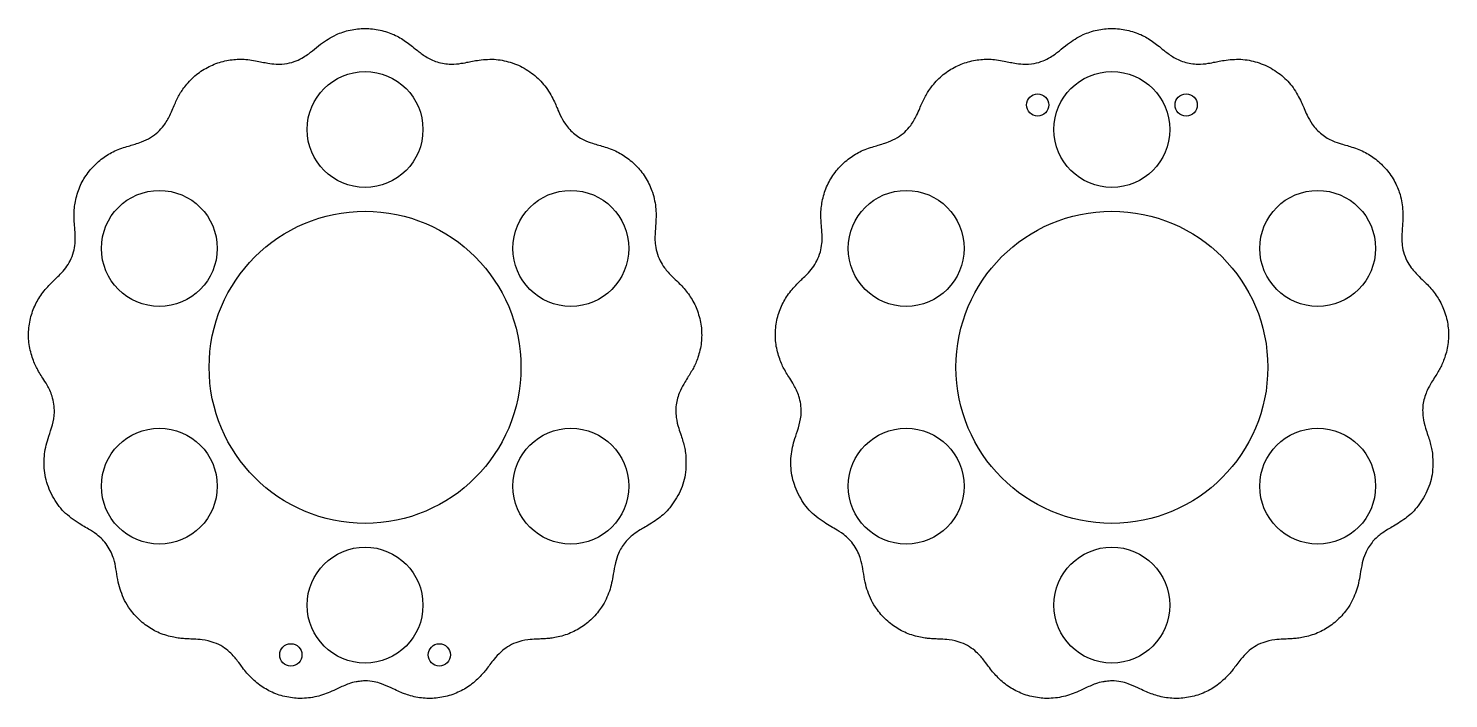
# Model space of a CAD drawing. Extents: x -97 to 94, y -45 to 45.
import ezdxf

# ---------------------------------------------------------------- set-up
doc = ezdxf.new("R2010")
doc.units = 0
doc.layers.add('MODELSKETCH_VISIBLE', color=7, linetype='CONTINUOUS')

msp = doc.modelspace()

# ---------------------------------------------------------------- linework, layer by layer
at = {"layer": 'MODELSKETCH_VISIBLE'}
for centre, radius in [((-51.6, 31.48), 7.8), ((49, 31.48), 7.8), ((39, 34.78), 1.5), ((59, 34.78), 1.5), ((-79.31, 15.48), 7.8), ((-23.88, 15.48), 7.8), ((21.29, 15.48), 7.8), ((76.72, 15.48), 7.8), ((-51.6, -0.52), 21), ((49, -0.52), 21), ((-79.31, -16.52), 7.8), ((-23.88, -16.52), 7.8), ((21.29, -16.52), 7.8), ((76.72, -16.52), 7.8), ((-51.6, -32.52), 7.8), ((49, -32.52), 7.8), ((-61.6, -39.22), 1.5), ((-41.6, -39.22), 1.5)]:
    msp.add_circle(centre, radius, dxfattribs=at)
for points, knots in [([(-52.37, -42.78), (-52.52, -42.79), (-53.03, -42.87), (-53.8, -43.08), (-55.29, -43.74), (-56.3, -44.23), (-57.33, -44.62), (-58.37, -44.9), (-59.52, -45.06), (-60.68, -45.11), (-62.72, -44.84), (-64.57, -44.09), (-66.19, -43.07), (-67.52, -41.69), (-68.07, -40.97), (-68.77, -40.04), (-69.21, -39.5), (-69.86, -38.8), (-70.78, -38.09), (-71.89, -37.52), (-73.51, -37.15), (-74.61, -37.1), (-75.48, -37.07), (-76.27, -37.01), (-77.01, -36.94), (-78.9, -36.51), (-80.61, -35.65), (-82.22, -34.41), (-83.49, -32.82), (-84.14, -31.62), (-84.63, -30.35), (-84.92, -29.1), (-85.15, -27.61), (-85.4, -26.29), (-86.22, -24.4), (-87.64, -23.02), (-88.86, -22.27), (-89.71, -21.81), (-91.85, -20.41), (-93.42, -18.59), (-94.52, -16.07), (-94.76, -14.77), (-94.88, -13.43), (-94.79, -12.19), (-94.56, -10.97), (-94.2, -9.78), (-93.67, -8.26), (-93.34, -6.58), (-93.64, -4.41), (-94.39, -2.95), (-94.99, -2.01), (-95.46, -1.26), (-95.88, -0.51), (-96.24, 0.23), (-96.85, 2.09), (-96.99, 4.03), (-96.75, 6.07), (-96.04, 7.97), (-95.1, 9.54), (-93.78, 10.93), (-93.27, 11.4), (-92.64, 12.01), (-91.89, 12.86), (-91.3, 13.8), (-90.83, 14.98), (-90.65, 16.12), (-90.61, 17.02), (-90.71, 18.32), (-90.79, 19.27), (-90.8, 20.25), (-90.75, 21.17), (-90.36, 23.11), (-89.52, 24.88), (-88.3, 26.52), (-86.76, 27.83), (-85.18, 28.72), (-83.32, 29.3), (-82.6, 29.5), (-81.66, 29.8), (-80.47, 30.35), (-79.48, 31.11), (-78.66, 31.99), (-77.89, 33.33), (-77.5, 34.28), (-77.16, 35.07), (-76.83, 35.77), (-76.43, 36.46), (-76.01, 37.12), (-74.71, 38.63), (-73.11, 39.75), (-71.23, 40.58), (-69.26, 40.95), (-67.45, 40.95), (-65.5, 40.56), (-64.7, 40.4), (-63.56, 40.23), (-62.07, 40.31), (-60.88, 40.68), (-59.9, 41.17), (-59.17, 41.68), (-58.65, 42.08), (-57.57, 42.99), (-56.57, 43.67), (-55.46, 44.29), (-53.59, 44.96), (-52.27, 45.04), (-51.6, 45.08)], [0.5, 0.5, 0.5, 0.5, 0.5017278, 0.5058943, 0.5111193, 0.5155581, 0.5198372, 0.5241453, 0.5285228, 0.5329636, 0.5388375, 0.5447043, 0.5504645, 0.5560846, 0.5600986, 0.5644396, 0.5679244, 0.5718996, 0.576325, 0.5809664, 0.5862725, 0.5906392, 0.5944554, 0.5980526, 0.6015939, 0.6072505, 0.6130524, 0.6189316, 0.6247872, 0.6296176, 0.6343574, 0.6390561, 0.6440683, 0.6488662, 0.6547315, 0.6605942, 0.6653891, 0.6694526, 0.6759127, 0.6825017, 0.6892324, 0.6939872, 0.6986878, 0.7033079, 0.707855, 0.7124582, 0.7176567, 0.7230858, 0.7291673, 0.7344563, 0.7387692, 0.7426399, 0.746376, 0.7501043, 0.7558057, 0.7616412, 0.7675252, 0.7733533, 0.779043, 0.7846714, 0.7881017, 0.791876, 0.7962761, 0.8006429, 0.8052883, 0.8096849, 0.8136198, 0.8182949, 0.8224052, 0.8263707, 0.8303433, 0.8360693, 0.8419186, 0.8477998, 0.8536115, 0.8592787, 0.8649448, 0.868504, 0.8725219, 0.8772783, 0.8818638, 0.8863993, 0.8915137, 0.8957247, 0.8995043, 0.9031373, 0.9067502, 0.9103919, 0.9161413, 0.922003, 0.9278798, 0.9336714, 0.939317, 0.945047, 0.948788, 0.9531276, 0.9581928, 0.9628262, 0.9671301, 0.9709446, 0.9743151, 0.9791697, 0.9837469, 0.9883584, 0.9941293, 1, 1, 1, 1]), ([(-51.6, 45.08), (-50.93, 45.04), (-49.62, 44.97), (-47.73, 44.28), (-46.92, 43.84), (-46.12, 43.34), (-45.39, 42.78), (-44.58, 42.12), (-43.43, 41.22), (-41.92, 40.47), (-40.05, 40.2), (-38.68, 40.36), (-37.67, 40.56), (-36.9, 40.73), (-34.71, 41.03), (-32.58, 40.76), (-30.37, 39.95), (-28.44, 38.59), (-27, 37), (-26, 35.03), (-25.71, 34.3), (-25.3, 33.36), (-24.66, 32.14), (-23.4, 30.75), (-21.91, 29.93), (-20.72, 29.54), (-19.87, 29.31), (-18.02, 28.72), (-16.43, 27.83), (-14.89, 26.51), (-13.68, 24.93), (-12.85, 23.06), (-12.58, 21.92), (-12.41, 20.78), (-12.39, 19.65), (-12.46, 18.53), (-12.58, 17.02), (-12.54, 16.13), (-12.36, 14.98), (-11.88, 13.79), (-11.31, 12.85), (-10.23, 11.67), (-9.45, 10.96), (-8.77, 10.26), (-8.18, 9.56), (-7.64, 8.76), (-7.15, 7.92), (-6.42, 6.02), (-6.2, 4.03), (-6.33, 2.09), (-6.95, 0.23), (-7.28, -0.44), (-7.65, -1.12), (-8.06, -1.78), (-8.55, -2.56), (-9.18, -3.63), (-9.77, -5.33), (-9.76, -7.24), (-9.38, -8.68), (-9.04, -9.66), (-8.77, -10.48), (-8.57, -11.32), (-8.39, -12.12), (-8.3, -14.76), (-9.03, -17.19), (-10.49, -19.48), (-11.95, -20.86), (-13.82, -21.99), (-14.53, -22.39), (-15.51, -23.02), (-16.63, -24.04), (-17.51, -25.54), (-17.9, -26.81), (-18.16, -28.37), (-18.36, -29.53), (-18.67, -30.65), (-19.13, -31.76), (-19.71, -32.82), (-20.97, -34.42), (-22.58, -35.64), (-24.29, -36.51), (-26.18, -36.94), (-26.92, -37.01), (-27.71, -37.07), (-28.58, -37.1), (-29.69, -37.15), (-31.3, -37.51), (-32.42, -38.11), (-33.34, -38.8), (-34.22, -39.77), (-34.76, -40.5), (-35.26, -41.15), (-35.69, -41.7), (-37.02, -43.08), (-38.6, -44.09), (-40.51, -44.84), (-42.54, -45.13), (-44.46, -45.03), (-46.28, -44.49), (-47.15, -44.11), (-48.09, -43.65), (-49.39, -43.08), (-50.36, -42.82), (-51.43, -42.69), (-52.12, -42.74), (-52.37, -42.78)], [0, 0, 0, 0, 0.0058707, 0.0116416, 0.0156102, 0.019538, 0.0234936, 0.0276903, 0.0326472, 0.0380397, 0.0436925, 0.0485587, 0.0526208, 0.0562804, 0.0623048, 0.0684548, 0.0747416, 0.0810292, 0.0871811, 0.0932045, 0.096861, 0.1009115, 0.1057575, 0.111406, 0.1168215, 0.1213318, 0.1252028, 0.1308689, 0.1365362, 0.1423479, 0.1482291, 0.1540783, 0.1585404, 0.1629293, 0.1672683, 0.1717015, 0.1767438, 0.1806786, 0.1850753, 0.1897206, 0.1940874, 0.1992719, 0.2035709, 0.207574, 0.2115333, 0.2155307, 0.2195846, 0.2254127, 0.2312967, 0.2371322, 0.2428336, 0.2463857, 0.2499397, 0.2535779, 0.2574986, 0.2620812, 0.2676118, 0.2733304, 0.2783564, 0.2825285, 0.2863483, 0.2900729, 0.2938044, 0.3003789, 0.307106, 0.3137932, 0.3197569, 0.3257342, 0.3294789, 0.3338091, 0.3389204, 0.3443254, 0.3491235, 0.3542724, 0.3587749, 0.3631849, 0.3676502, 0.3721917, 0.3780474, 0.3839265, 0.3897284, 0.395385, 0.3989263, 0.4025235, 0.4063397, 0.4107064, 0.4160125, 0.4206539, 0.4250793, 0.4297929, 0.4337647, 0.4373639, 0.44082, 0.4464401, 0.4522003, 0.4580671, 0.463941, 0.4697224, 0.4753578, 0.4793365, 0.4835279, 0.488438, 0.4926045, 0.4971662, 0.5, 0.5, 0.5, 0.5]), ([(48.23, -42.78), (48.08, -42.79), (47.57, -42.87), (46.8, -43.08), (45.31, -43.74), (44.3, -44.23), (43.27, -44.62), (42.23, -44.9), (41.08, -45.06), (39.92, -45.11), (37.88, -44.84), (36.03, -44.09), (34.41, -43.07), (33.08, -41.69), (32.53, -40.97), (31.83, -40.04), (31.39, -39.5), (30.74, -38.8), (29.82, -38.09), (28.71, -37.52), (27.09, -37.15), (25.99, -37.1), (25.12, -37.07), (24.33, -37.01), (23.59, -36.94), (21.7, -36.51), (19.99, -35.65), (18.38, -34.41), (17.11, -32.82), (16.46, -31.62), (15.97, -30.35), (15.68, -29.1), (15.45, -27.61), (15.2, -26.29), (14.38, -24.4), (12.96, -23.02), (11.74, -22.27), (10.89, -21.81), (8.75, -20.41), (7.18, -18.59), (6.08, -16.07), (5.84, -14.77), (5.72, -13.43), (5.81, -12.19), (6.04, -10.97), (6.4, -9.78), (6.93, -8.26), (7.26, -6.58), (6.96, -4.41), (6.21, -2.95), (5.61, -2.01), (5.14, -1.26), (4.72, -0.51), (4.36, 0.23), (3.75, 2.09), (3.61, 4.03), (3.85, 6.07), (4.56, 7.97), (5.5, 9.54), (6.82, 10.93), (7.33, 11.4), (7.96, 12.01), (8.71, 12.86), (9.3, 13.8), (9.77, 14.98), (9.95, 16.12), (9.99, 17.02), (9.89, 18.32), (9.81, 19.27), (9.8, 20.25), (9.85, 21.17), (10.24, 23.11), (11.08, 24.88), (12.3, 26.52), (13.84, 27.83), (15.42, 28.72), (17.28, 29.3), (18, 29.5), (18.94, 29.8), (20.13, 30.35), (21.12, 31.11), (21.94, 31.99), (22.71, 33.33), (23.1, 34.28), (23.44, 35.07), (23.77, 35.77), (24.17, 36.46), (24.59, 37.12), (25.89, 38.63), (27.49, 39.75), (29.37, 40.58), (31.34, 40.95), (33.15, 40.95), (35.1, 40.56), (35.9, 40.4), (37.04, 40.23), (38.53, 40.31), (39.72, 40.68), (40.7, 41.17), (41.43, 41.68), (41.95, 42.08), (43.03, 42.99), (44.03, 43.67), (45.14, 44.29), (47.01, 44.96), (48.33, 45.04), (49, 45.08)], [0.5, 0.5, 0.5, 0.5, 0.5017278, 0.5058943, 0.5111193, 0.5155581, 0.5198372, 0.5241453, 0.5285228, 0.5329636, 0.5388375, 0.5447043, 0.5504645, 0.5560846, 0.5600986, 0.5644396, 0.5679244, 0.5718996, 0.576325, 0.5809664, 0.5862725, 0.5906392, 0.5944554, 0.5980526, 0.6015939, 0.6072505, 0.6130524, 0.6189316, 0.6247872, 0.6296176, 0.6343574, 0.6390561, 0.6440683, 0.6488662, 0.6547315, 0.6605942, 0.6653891, 0.6694526, 0.6759127, 0.6825017, 0.6892324, 0.6939872, 0.6986878, 0.7033079, 0.707855, 0.7124582, 0.7176567, 0.7230858, 0.7291673, 0.7344563, 0.7387692, 0.7426399, 0.746376, 0.7501043, 0.7558057, 0.7616412, 0.7675252, 0.7733533, 0.779043, 0.7846714, 0.7881017, 0.791876, 0.7962761, 0.8006429, 0.8052883, 0.8096849, 0.8136198, 0.8182949, 0.8224052, 0.8263707, 0.8303433, 0.8360693, 0.8419186, 0.8477998, 0.8536115, 0.8592787, 0.8649448, 0.868504, 0.8725219, 0.8772783, 0.8818638, 0.8863993, 0.8915137, 0.8957247, 0.8995043, 0.9031373, 0.9067502, 0.9103919, 0.9161413, 0.922003, 0.9278798, 0.9336714, 0.939317, 0.945047, 0.948788, 0.9531276, 0.9581928, 0.9628262, 0.9671301, 0.9709446, 0.9743151, 0.9791697, 0.9837469, 0.9883584, 0.9941293, 1, 1, 1, 1]), ([(49, 45.08), (49.67, 45.04), (50.98, 44.97), (52.87, 44.28), (53.68, 43.84), (54.48, 43.34), (55.21, 42.78), (56.02, 42.12), (57.17, 41.22), (58.68, 40.47), (60.55, 40.2), (61.92, 40.36), (62.93, 40.56), (63.7, 40.73), (65.89, 41.03), (68.02, 40.76), (70.23, 39.95), (72.16, 38.59), (73.6, 37), (74.6, 35.03), (74.89, 34.3), (75.3, 33.36), (75.94, 32.14), (77.2, 30.75), (78.69, 29.93), (79.88, 29.54), (80.73, 29.31), (82.58, 28.72), (84.17, 27.83), (85.71, 26.51), (86.92, 24.93), (87.75, 23.06), (88.02, 21.92), (88.19, 20.78), (88.21, 19.65), (88.14, 18.53), (88.02, 17.02), (88.06, 16.13), (88.24, 14.98), (88.72, 13.79), (89.29, 12.85), (90.37, 11.67), (91.15, 10.96), (91.83, 10.26), (92.42, 9.56), (92.96, 8.76), (93.45, 7.92), (94.18, 6.02), (94.4, 4.03), (94.27, 2.09), (93.65, 0.23), (93.32, -0.44), (92.95, -1.12), (92.54, -1.78), (92.05, -2.56), (91.42, -3.63), (90.83, -5.33), (90.84, -7.24), (91.22, -8.68), (91.56, -9.66), (91.83, -10.48), (92.03, -11.32), (92.21, -12.12), (92.3, -14.76), (91.57, -17.19), (90.11, -19.48), (88.65, -20.86), (86.78, -21.99), (86.07, -22.39), (85.09, -23.02), (83.97, -24.04), (83.09, -25.54), (82.7, -26.81), (82.44, -28.37), (82.24, -29.53), (81.93, -30.65), (81.47, -31.76), (80.89, -32.82), (79.63, -34.42), (78.02, -35.64), (76.31, -36.51), (74.42, -36.94), (73.68, -37.01), (72.89, -37.07), (72.02, -37.1), (70.91, -37.15), (69.3, -37.51), (68.18, -38.11), (67.26, -38.8), (66.38, -39.77), (65.84, -40.5), (65.34, -41.15), (64.91, -41.7), (63.58, -43.08), (62, -44.09), (60.09, -44.84), (58.06, -45.13), (56.14, -45.03), (54.32, -44.49), (53.45, -44.11), (52.51, -43.65), (51.21, -43.08), (50.24, -42.82), (49.17, -42.69), (48.48, -42.74), (48.23, -42.78)], [0, 0, 0, 0, 0.0058707, 0.0116416, 0.0156102, 0.019538, 0.0234936, 0.0276903, 0.0326472, 0.0380397, 0.0436925, 0.0485587, 0.0526208, 0.0562804, 0.0623048, 0.0684548, 0.0747416, 0.0810292, 0.0871811, 0.0932045, 0.096861, 0.1009115, 0.1057575, 0.111406, 0.1168215, 0.1213318, 0.1252028, 0.1308689, 0.1365362, 0.1423479, 0.1482291, 0.1540783, 0.1585404, 0.1629293, 0.1672683, 0.1717015, 0.1767438, 0.1806786, 0.1850753, 0.1897206, 0.1940874, 0.1992719, 0.2035709, 0.207574, 0.2115333, 0.2155307, 0.2195846, 0.2254127, 0.2312967, 0.2371322, 0.2428336, 0.2463857, 0.2499397, 0.2535779, 0.2574986, 0.2620812, 0.2676118, 0.2733304, 0.2783564, 0.2825285, 0.2863483, 0.2900729, 0.2938044, 0.3003789, 0.307106, 0.3137932, 0.3197569, 0.3257342, 0.3294789, 0.3338091, 0.3389204, 0.3443254, 0.3491235, 0.3542724, 0.3587749, 0.3631849, 0.3676502, 0.3721917, 0.3780474, 0.3839265, 0.3897284, 0.395385, 0.3989263, 0.4025235, 0.4063397, 0.4107064, 0.4160125, 0.4206539, 0.4250793, 0.4297929, 0.4337647, 0.4373639, 0.44082, 0.4464401, 0.4522003, 0.4580671, 0.463941, 0.4697224, 0.4753578, 0.4793365, 0.4835279, 0.488438, 0.4926045, 0.4971662, 0.5, 0.5, 0.5, 0.5])]:
    msp.add_open_spline(points, degree=3, knots=knots, dxfattribs=at)

doc.saveas('drawing.dxf')
